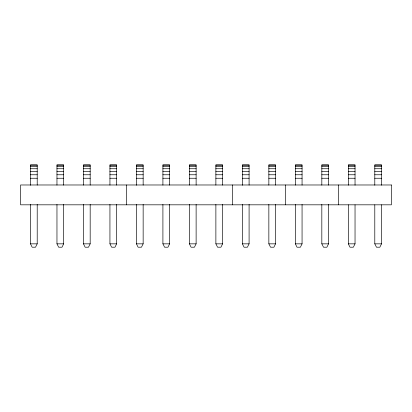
<?xml version="1.0" encoding="UTF-8"?>
<svg xmlns="http://www.w3.org/2000/svg" width="412" height="412" viewBox="0 0 412 412"><rect width="100%" height="100%" fill="white"/><g stroke="black" fill="none" stroke-linecap="round" stroke-linejoin="round"><path stroke-width="0.62" d="M37.209 204.45L37.209 243.842L35.525 247.205L32.162 247.205L30.478 243.842L30.478 204.45M63.69 204.45L63.69 243.842L62.011 247.205L58.648 247.205L56.964 243.842L56.964 204.45M90.177 204.45L90.177 243.842L88.498 247.205L85.135 247.205L83.451 243.842L83.451 204.45M116.663 204.45L116.663 243.842L114.984 247.205L111.616 247.205L109.937 243.842L109.937 204.45M143.149 204.45L143.149 243.842L141.465 247.205L138.102 247.205L136.423 243.842L136.423 204.45M169.636 204.45L169.636 243.842L167.952 247.205L164.589 247.205L162.91 243.842L162.91 204.45M196.122 204.45L196.122 243.842L194.438 247.205L191.075 247.205L189.391 243.842L189.391 204.45M222.609 204.45L222.609 243.842L220.925 247.205L217.562 247.205L215.878 243.842L215.878 204.45M249.09 204.45L249.09 243.842L247.411 247.205L244.048 247.205L242.364 243.842L242.364 204.45M275.577 204.45L275.577 243.842L273.898 247.205L270.535 247.205L268.851 243.842L268.851 204.45M302.063 204.45L302.063 243.842L300.384 247.205L297.016 247.205L295.337 243.842L295.337 204.45M328.549 204.45L328.549 243.842L326.865 247.205L323.502 247.205L321.824 243.842L321.824 204.45M355.036 204.821L355.036 243.842L353.352 247.205L349.989 247.205L348.31 243.842L348.31 204.821M381.522 204.821L381.522 243.842L379.838 247.205L376.475 247.205L374.791 243.842L374.791 204.821M30.478 165.253L37.209 165.253M56.964 165.253L63.69 165.253M83.451 165.253L90.177 165.253M109.937 165.253L116.663 165.253M136.423 165.253L143.149 165.253M162.91 165.253L169.636 165.253M189.391 165.253L196.122 165.253M215.878 165.253L222.609 165.253M242.364 165.253L249.09 165.253M268.851 165.253L275.577 165.253M295.337 165.253L302.063 165.253M321.824 165.253L328.549 165.253M348.31 165.253L355.036 165.253M374.791 165.253L381.522 165.253M30.478 166.597L37.209 166.597M56.964 166.597L63.69 166.597M83.451 166.597L90.177 166.597M109.937 166.597L116.663 166.597M136.423 166.597L143.149 166.597M162.91 166.597L169.636 166.597M189.391 166.597L196.122 166.597M215.878 166.597L222.609 166.597M242.364 166.597L249.09 166.597M268.851 166.597L275.577 166.597M295.337 166.597L302.063 166.597M321.824 166.597L328.549 166.597M348.31 166.597L355.036 166.597M374.791 166.597L381.522 166.597M30.478 168.735L37.209 168.735M56.964 168.735L63.69 168.735M83.451 168.735L90.177 168.735M109.937 168.735L116.663 168.735M136.423 168.735L143.149 168.735M162.91 168.735L169.636 168.735M189.391 168.735L196.122 168.735M215.878 168.735L222.609 168.735M242.364 168.735L249.09 168.735M268.851 168.735L275.577 168.735M295.337 168.735L302.063 168.735M321.824 168.735L328.549 168.735M348.31 168.735L355.036 168.735M374.791 168.735L381.522 168.735M30.478 171.521L37.209 171.521M56.964 171.521L63.69 171.521M83.451 171.521L90.177 171.521M109.937 171.521L116.663 171.521M136.423 171.521L143.149 171.521M162.91 171.521L169.636 171.521M189.391 171.521L196.122 171.521M215.878 171.521L222.609 171.521M242.364 171.521L249.09 171.521M268.851 171.521L275.577 171.521M295.337 171.521L302.063 171.521M321.824 171.521L328.549 171.521M348.31 171.521L355.036 171.521M374.791 171.521L381.522 171.521M30.478 174.765L37.209 174.765M56.964 174.765L63.69 174.765M83.451 174.765L90.177 174.765M109.937 174.765L116.663 174.765M136.423 174.765L143.149 174.765M162.91 174.765L169.636 174.765M189.391 174.765L196.122 174.765M215.878 174.765L222.609 174.765M242.364 174.765L249.09 174.765M268.851 174.765L275.577 174.765M295.337 174.765L302.063 174.765M321.824 174.765L328.549 174.765M348.31 174.765L355.036 174.765M374.791 174.765L381.522 174.765M30.478 178.252L37.209 178.252M56.964 178.252L63.69 178.252M83.451 178.252L90.177 178.252M109.937 178.252L116.663 178.252M136.423 178.252L143.149 178.252M162.91 178.252L169.636 178.252M189.391 178.252L196.122 178.252M215.878 178.252L222.609 178.252M242.364 178.252L249.09 178.252M268.851 178.252L275.577 178.252M295.337 178.252L302.063 178.252M321.824 178.252L328.549 178.252M348.31 178.252L355.036 178.252M374.791 178.252L381.522 178.252M30.478 243.842L37.209 243.842M56.964 243.842L63.69 243.842M83.451 243.842L90.177 243.842M109.937 243.842L116.663 243.842M136.423 243.842L143.149 243.842M162.91 243.842L169.636 243.842M189.391 243.842L196.122 243.842M215.878 243.842L222.609 243.842M242.364 243.842L249.09 243.842M268.851 243.842L275.577 243.842M295.337 243.842L302.063 243.842M321.824 243.842L328.549 243.842M348.31 243.842L355.036 243.842M374.791 243.842L381.522 243.842M381.522 185.189L381.522 164.795L374.791 164.795L374.791 185.189M355.036 185.189L355.036 164.795L348.31 164.795L348.31 185.189M338.427 184.978L338.427 204.821M328.549 185.101L328.549 164.795L321.824 164.795L321.824 185.101M302.063 185.101L302.063 164.795L295.337 164.795L295.337 185.101M285.459 184.978L285.459 204.821M275.577 185.101L275.577 164.795L268.851 164.795L268.851 185.101M249.09 185.101L249.09 164.795L242.364 164.795L242.364 185.266M232.486 184.978L232.486 204.821M222.609 185.101L222.609 164.795L215.878 164.795L215.878 185.101M196.122 185.101L196.122 164.795L189.391 164.795L189.391 185.101M169.636 185.101L169.636 164.795L162.91 164.795L162.91 185.101M143.149 185.101L143.149 164.795L136.423 164.795L136.423 185.266M126.541 184.978L126.541 204.821M116.663 185.101L116.663 164.795L109.937 164.795L109.937 185.101M90.177 185.101L90.177 164.795L83.451 164.795L83.451 185.101M63.69 185.101L63.69 164.795L56.964 164.795L56.964 185.101M37.209 185.101L37.209 164.795L30.478 164.795L30.478 185.266M391.4 184.978L20.6 184.978L20.6 204.821L391.4 204.821L391.4 184.978"/></g></svg>
